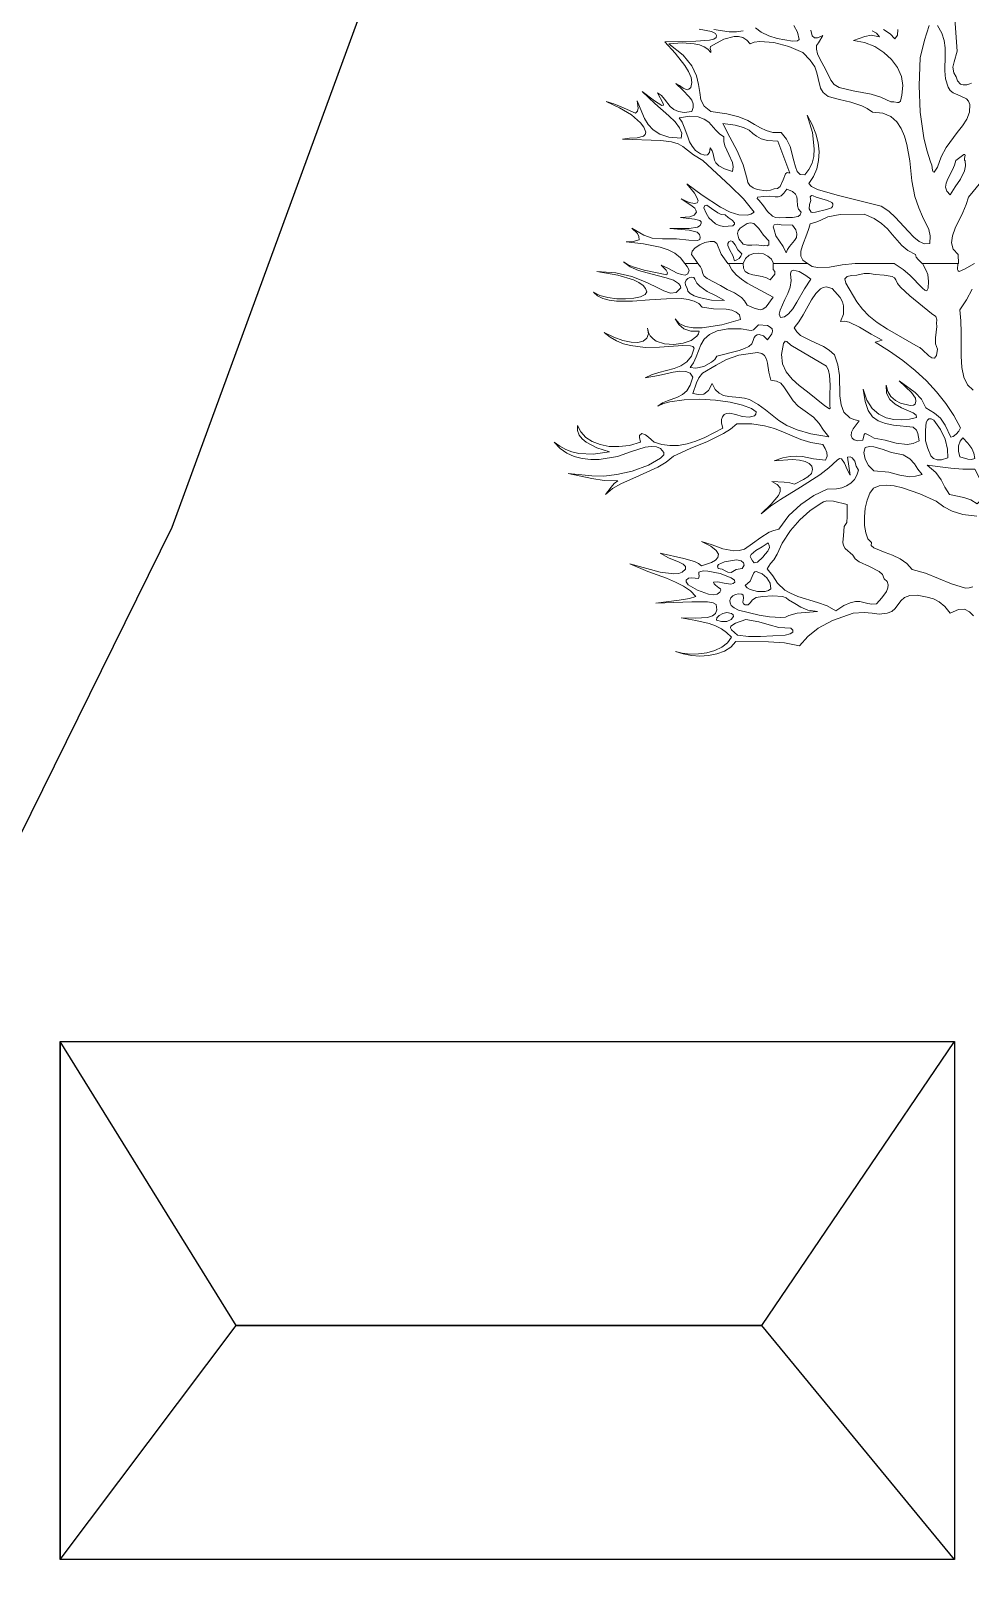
# Model space of a CAD drawing. Header units: inches. Extents: x -885 to 26362, y -28010 to 990.
# Drawn here: x 4375.74 to 4378.071, y -2398.86 to -2395.013 of the extents above; entities that cross this region are included whole.
import ezdxf

# ---------------------------------------------------------------- set-up
doc = ezdxf.new("R2010")
doc.units = ezdxf.units.IN
doc.header["$MEASUREMENT"] = 0
doc.layers.add('Text', color=7, linetype='Continuous')
doc.layers.add('TREE', color=3, linetype='Continuous', lineweight=15)

# ---------------------------------------------------------------- blocks, each defined once
blk = doc.blocks.new('tree2')
at = {"layer": 'TREE'}
for points in [[(5206.9249, 5948.1596), (5206.924, 5948.1488), (5206.9191, 5948.1417), (5206.9098, 5948.1513), (5206.8969, 5948.1599)], [(5206.7245, 5948.1673), (5206.7315, 5948.1546), (5206.7346, 5948.1405), (5206.7312, 5948.138), (5206.7217, 5948.1374), (5206.6924, 5948.1423), (5206.6761, 5948.1476), (5206.6616, 5948.1546), (5206.6505, 5948.1633)], [(5206.6265, 5948.1574), (5206.6139, 5948.1552), (5206.5997, 5948.1556), (5206.5699, 5948.1596)], [(5206.5418, 5948.1605), (5206.5653, 5948.1559), (5206.5736, 5948.1519), (5206.5751, 5948.1485), (5206.5745, 5948.1442), (5206.5702, 5948.1414), (5206.5619, 5948.1395), (5206.5357, 5948.1377), (5206.4756, 5948.1358), (5206.4953, 5948.114), (5206.5144, 5948.0906), (5206.5215, 5948.0789), (5206.5265, 5948.0675), (5206.528, 5948.0576), (5206.5255, 5948.0481), (5206.5218, 5948.0447), (5206.5184, 5948.0438), (5206.5111, 5948.0466), (5206.504, 5948.0521), (5206.4966, 5948.0561), (5206.5101, 5948.0432), (5206.5228, 5948.0302), (5206.5274, 5948.0235), (5206.5301, 5948.0164), (5206.5305, 5948.0093), (5206.528, 5948.0016), (5206.5129, 5948.0001), (5206.5018, 5948.0016), (5206.4929, 5948.0059), (5206.4861, 5948.0118), (5206.475, 5948.0256), (5206.4692, 5948.0324), (5206.4618, 5948.0376), (5206.4726, 5948.0176), (5206.4729, 5948.0139), (5206.4698, 5948.0136), (5206.4556, 5948.0225), (5206.4322, 5948.0407), (5206.4562, 5948.0173), (5206.4836, 5947.9933), (5206.4953, 5947.9819), (5206.504, 5947.9705), (5206.5083, 5947.96), (5206.5071, 5947.9505), (5206.4836, 5947.9526), (5206.4661, 5947.9582), (5206.4532, 5947.9665), (5206.4436, 5947.977), (5206.4368, 5947.9887), (5206.4316, 5948.0004), (5206.4221, 5948.0222), (5206.4242, 5948.0084), (5206.423, 5948.0025), (5206.419, 5947.9985), (5206.3913, 5948.0108), (5206.3774, 5948.0167), (5206.3626, 5948.0213), (5206.3882, 5948.0087), (5206.4113, 5947.9954), (5206.4291, 5947.98), (5206.4353, 5947.9714), (5206.4393, 5947.9619), (5206.4378, 5947.9573), (5206.4344, 5947.9542), (5206.4224, 5947.9514), (5206.4076, 5947.9502), (5206.3943, 5947.9483), (5206.4682, 5947.9459), (5206.4883, 5947.9434), (5206.5012, 5947.9394), (5206.5101, 5947.9345), (5206.5191, 5947.9274), (5206.5308, 5947.9185), (5206.5489, 5947.9074), (5206.6019, 5947.8581), (5206.6271, 5947.8335), (5206.6475, 5947.8079), (5206.6413, 5947.8042), (5206.6342, 5947.8024), (5206.6185, 5947.803), (5206.6013, 5947.8082), (5206.5831, 5947.8175), (5206.5474, 5947.8409), (5206.5181, 5947.8624), (5206.5329, 5947.8442), (5206.5375, 5947.8362), (5206.5397, 5947.8298), (5206.5381, 5947.8258), (5206.5326, 5947.8245), (5206.5225, 5947.8267), (5206.5071, 5947.8335), (5206.5255, 5947.8215), (5206.5335, 5947.8153), (5206.5357, 5947.8119), (5206.5366, 5947.8079), (5206.532, 5947.8021), (5206.524, 5947.799), (5206.5058, 5947.7977), (5206.5326, 5947.7941), (5206.5434, 5947.7916), (5206.5459, 5947.7894), (5206.5459, 5947.7864), (5206.5437, 5947.782), (5206.5388, 5947.779), (5206.5228, 5947.7765), (5206.4855, 5947.7762), (5206.5225, 5947.7734), (5206.5378, 5947.7691), (5206.5425, 5947.7651), (5206.5437, 5947.7596), (5206.5428, 5947.7553), (5206.5385, 5947.7531), (5206.5218, 5947.7537), (5206.4981, 5947.7565), (5206.4713, 5947.7568), (5206.4513, 5947.7577), (5206.4353, 5947.7633), (5206.4119, 5947.7768), (5206.4227, 5947.7667), (5206.4258, 5947.7608), (5206.4261, 5947.7543), (5206.4144, 5947.7516), (5206.4014, 5947.7509), (5206.4344, 5947.7466), (5206.467, 5947.7405), (5206.4818, 5947.7355), (5206.495, 5947.7291), (5206.5061, 5947.7202), (5206.5144, 5947.7088), (5206.5391, 5947.7088), (5206.5357, 5947.7149), (5206.5311, 5947.7211), (5206.5268, 5947.7266), (5206.5283, 5947.7328), (5206.5341, 5947.7392), (5206.5428, 5947.7448), (5206.5529, 5947.7494), (5206.5628, 5947.7516), (5206.5708, 5947.7512), (5206.576, 5947.7472), (5206.5843, 5947.7269), (5206.597, 5947.7088), (5206.6265, 5947.7088), (5206.6308, 5947.7183), (5206.6379, 5947.7248), (5206.6469, 5947.7282), (5206.6564, 5947.7291), (5206.6656, 5947.7275), (5206.6743, 5947.7232), (5206.681, 5947.7171), (5206.6853, 5947.7088), (5206.7503, 5947.7088), (5206.7417, 5947.7152), (5206.738, 5947.7232), (5206.738, 5947.7328), (5206.7408, 5947.7436), (5206.7494, 5947.7654), (5206.7534, 5947.7762), (5206.7556, 5947.7857), (5206.7666, 5947.7885), (5206.775, 5947.7916), (5206.7897, 5947.7987), (5206.8138, 5947.8036), (5206.8599, 5947.8042), (5206.8787, 5947.7959), (5206.8932, 5947.7861), (5206.9046, 5947.7756), (5206.9141, 5947.7645), (5206.9326, 5947.7436), (5206.944, 5947.7343), (5206.9588, 5947.7263), (5206.96, 5947.7214), (5206.9637, 5947.7168), (5206.9717, 5947.7091), (5207.0413, 5947.7091), (5207.041, 5947.7263), (5207.0315, 5947.7368), (5207.0281, 5947.7491), (5207.0299, 5947.7626), (5207.0352, 5947.7771), (5207.0496, 5947.8073), (5207.0564, 5947.8224), (5207.0607, 5947.8366), (5207.0847, 5947.8655)], [(5207.0327, 5948.0761), (5207.0308, 5948.0875), (5207.033, 5948.0977), (5207.0392, 5948.118), (5207.0324, 5948.2076)], [(5207.0666, 5948.0567), (5207.0635, 5948.0549), (5207.0573, 5948.0533), (5207.0502, 5948.053), (5207.0453, 5948.0546), (5207.0398, 5948.0607), (5207.0367, 5948.0687), (5207.0327, 5948.0761)], [(5206.9326, 5948.0336), (5206.9295, 5948.0216), (5206.9268, 5948.0195), (5206.9237, 5948.0192), (5206.9169, 5948.0207), (5206.9108, 5948.0204), (5206.8917, 5948.0296), (5206.8729, 5948.0355), (5206.8387, 5948.0419), (5206.8116, 5948.0481), (5206.8021, 5948.0536), (5206.7953, 5948.0623), (5206.786, 5948.082), (5206.7746, 5948.1032), (5206.77, 5948.1131), (5206.7676, 5948.1217), (5206.7679, 5948.1291), (5206.7719, 5948.134), (5206.7799, 5948.1485), (5206.7746, 5948.1457), (5206.7697, 5948.1436), (5206.7642, 5948.1436), (5206.7596, 5948.1479), (5206.7568, 5948.1589)], [(5206.8753, 5948.1571), (5206.8837, 5948.1525), (5206.8892, 5948.1457), (5206.8735, 5948.1488), (5206.8612, 5948.1466), (5206.8504, 5948.1423), (5206.839, 5948.1389), (5206.8606, 5948.1346), (5206.8803, 5948.1269), (5206.8978, 5948.1158), (5206.9126, 5948.1023), (5206.924, 5948.0869), (5206.9314, 5948.0696), (5206.9345, 5948.0521), (5206.9326, 5948.0336)], [(5207.0632, 5948.0155), (5207.0626, 5948.0007), (5207.0573, 5947.9871), (5207.0493, 5947.9742), (5207.0392, 5947.9613), (5207.0176, 5947.9323), (5207.0081, 5947.9148), (5207.0013, 5947.8947), (5206.9945, 5947.8849), (5206.9927, 5947.8858), (5206.9914, 5947.8889), (5206.9899, 5947.8984), (5206.9877, 5947.9049), (5206.9803, 5947.9274), (5206.9745, 5947.9511), (5206.9677, 5948.0004), (5206.9659, 5948.0521), (5206.9677, 5948.1054), (5206.9757, 5948.1395), (5206.9847, 5948.1676)], [(5207.0013, 5948.1673), (5207.0096, 5948.1531), (5207.0139, 5948.1389), (5207.0155, 5948.1248), (5207.0155, 5948.1103), (5207.0152, 5948.0801), (5207.0167, 5948.0647), (5207.0213, 5948.0487), (5207.0256, 5948.0423), (5207.0315, 5948.0376), (5207.0447, 5948.0321), (5207.057, 5948.0262), (5207.061, 5948.0219), (5207.0632, 5948.0155)], [(5206.7451, 5947.8797), (5206.7365, 5947.8806), (5206.7309, 5947.8861), (5206.7272, 5947.8954), (5206.7245, 5947.9071), (5206.7171, 5947.9345), (5206.7103, 5947.9486), (5206.6998, 5947.9613), (5206.6835, 5947.9616), (5206.6706, 5947.965), (5206.6598, 5947.9702), (5206.6487, 5947.977), (5206.6355, 5947.9844), (5206.6182, 5947.9914), (5206.5951, 5947.9976), (5206.5643, 5948.0019), (5206.5517, 5948.0124), (5206.5452, 5948.0244), (5206.5428, 5948.0382), (5206.5406, 5948.0539), (5206.5366, 5948.0709), (5206.5277, 5948.09), (5206.5107, 5948.1103), (5206.4833, 5948.1322), (5206.5089, 5948.134), (5206.5323, 5948.1325), (5206.5425, 5948.1303), (5206.5514, 5948.1266), (5206.5588, 5948.1217), (5206.5643, 5948.1155), (5206.564, 5948.1195), (5206.5631, 5948.1232), (5206.5637, 5948.1272), (5206.5693, 5948.1306), (5206.5893, 5948.1414), (5206.609, 5948.1466), (5206.6179, 5948.1466), (5206.6262, 5948.1442), (5206.6336, 5948.1395), (5206.6398, 5948.1322), (5206.6481, 5948.1355), (5206.6589, 5948.1368), (5206.6857, 5948.1346), (5206.7149, 5948.1272), (5206.7417, 5948.1155), (5206.7559, 5948.1011), (5206.7645, 5948.0881), (5206.7688, 5948.0761), (5206.7709, 5948.0653), (5206.7753, 5948.0466), (5206.7805, 5948.0382), (5206.7904, 5948.0305), (5206.8119, 5948.0247), (5206.8338, 5948.0201), (5206.855, 5948.013), (5206.8655, 5948.0078), (5206.8757, 5948.0004), (5206.8954, 5947.9985), (5206.9108, 5947.9921), (5206.9225, 5947.9819), (5206.9311, 5947.969), (5206.9375, 5947.9542), (5206.9419, 5947.9382), (5206.9477, 5947.9065), (5206.9514, 5947.868), (5206.9576, 5947.8384), (5206.965, 5947.8162), (5206.9723, 5947.7993), (5206.9844, 5947.7743), (5206.9871, 5947.762), (5206.9862, 5947.7476), (5206.976, 5947.7466), (5206.9659, 5947.7512), (5206.9554, 5947.7599), (5206.9443, 5947.7713), (5206.9203, 5947.7974), (5206.9071, 5947.8098), (5206.8926, 5947.8196), (5206.8079, 5947.8406), (5206.77, 5947.8516), (5206.7583, 5947.8575), (5206.7534, 5947.8633), (5206.7623, 5947.8769), (5206.7685, 5947.8917), (5206.7719, 5947.9074), (5206.7728, 5947.924), (5206.7709, 5947.9412), (5206.7663, 5947.9588), (5206.7596, 5947.977), (5206.75, 5947.9951), (5206.7599, 5947.9616), (5206.7636, 5947.9299), (5206.7626, 5947.9154), (5206.7593, 5947.9021), (5206.7534, 5947.8901), (5206.7451, 5947.8797)], [(5206.6062, 5947.8864), (5206.5905, 5947.8917), (5206.58, 5947.8969), (5206.5742, 5947.9028), (5206.5711, 5947.9083), (5206.5686, 5947.9203), (5206.5668, 5947.9259), (5206.5628, 5947.9317), (5206.5616, 5947.9231), (5206.5582, 5947.9185), (5206.5526, 5947.9178), (5206.5443, 5947.92), (5206.5348, 5947.9268), (5206.5283, 5947.9348), (5206.5234, 5947.9434), (5206.5197, 5947.953), (5206.5132, 5947.972), (5206.5089, 5947.9813), (5206.5031, 5947.9896), (5206.524, 5947.9927), (5206.5397, 5947.9914), (5206.5517, 5947.9874), (5206.5603, 5947.9813), (5206.5739, 5947.9662), (5206.581, 5947.9591), (5206.5896, 5947.9533), (5206.5893, 5947.944), (5206.5914, 5947.9354), (5206.5991, 5947.9191), (5206.6062, 5947.9034), (5206.6074, 5947.8951), (5206.6062, 5947.8864)], [(5206.5877, 5947.9785), (5206.6114, 5947.9757), (5206.6271, 5947.9711), (5206.6379, 5947.9656), (5206.6453, 5947.9597), (5206.6521, 5947.9542), (5206.661, 5947.9493), (5206.6736, 5947.9462), (5206.6934, 5947.9449), (5206.7168, 5947.8831), (5206.7115, 5947.8843), (5206.7081, 5947.8818), (5206.7035, 5947.8704), (5206.6977, 5947.8575), (5206.693, 5947.8535), (5206.6866, 5947.8529), (5206.6792, 5947.8501), (5206.6709, 5947.8492), (5206.6533, 5947.8516), (5206.6456, 5947.855), (5206.6395, 5947.8593), (5206.6355, 5947.8649), (5206.6345, 5947.8713), (5206.6268, 5947.8994), (5206.6148, 5947.9262), (5206.6007, 5947.9523), (5206.5877, 5947.9785)], [(5207.0256, 5947.8412), (5207.0192, 5947.8482), (5207.0167, 5947.856), (5207.0176, 5947.864), (5207.0207, 5947.872), (5207.0299, 5947.8895), (5207.0336, 5947.8984), (5207.0361, 5947.9074), (5207.0515, 5947.9188), (5207.0539, 5947.9191), (5207.0546, 5947.9175), (5207.053, 5947.9114), (5207.053, 5947.9083), (5207.0546, 5947.9068), (5207.0549, 5947.8969), (5207.0533, 5947.8877), (5207.0453, 5947.8717), (5207.0349, 5947.8569), (5207.0256, 5947.8412)], [(5206.6666, 5947.8381), (5206.6776, 5947.8387), (5206.6884, 5947.8372), (5206.694, 5947.8375), (5206.6995, 5947.8396), (5206.7051, 5947.8442), (5206.7109, 5947.8519), (5206.7214, 5947.8476), (5206.7272, 5947.8427), (5206.73, 5947.8375), (5206.7309, 5947.8316), (5206.7315, 5947.8199), (5206.7334, 5947.8138), (5206.7383, 5947.8076), (5206.7362, 5947.8027), (5206.7325, 5947.7996), (5206.7214, 5947.7974), (5206.7088, 5947.7977), (5206.697, 5947.7968), (5206.689, 5947.7977), (5206.6829, 5947.8002), (5206.6733, 5947.8091), (5206.6656, 5947.8202), (5206.6573, 5947.8304), (5206.6533, 5947.8341), (5206.6539, 5947.8369), (5206.6666, 5947.8381)], [(5206.7673, 5947.8366), (5206.7888, 5947.8301), (5206.7977, 5947.8264), (5206.7996, 5947.8242), (5206.7996, 5947.8211), (5206.799, 5947.8187), (5206.7965, 5947.8165), (5206.7873, 5947.8132), (5206.7657, 5947.8076), (5206.7608, 5947.807), (5206.7574, 5947.8082), (5206.754, 5947.8141), (5206.7543, 5947.8224), (5206.7568, 5947.8304), (5206.7559, 5947.8375), (5206.758, 5947.8402), (5206.7617, 5947.8396), (5206.7673, 5947.8366)], [(5206.6068, 5947.7814), (5206.5887, 5947.7805), (5206.5806, 5947.782), (5206.5733, 5947.7854), (5206.5603, 5947.7971), (5206.5551, 5947.8058), (5206.5505, 5947.8165), (5206.5529, 5947.8205), (5206.5563, 5947.8211), (5206.5656, 5947.815), (5206.5776, 5947.8064), (5206.5843, 5947.8036), (5206.5917, 5947.803), (5206.5976, 5947.7977), (5206.6053, 5947.7925), (5206.6099, 5947.7873), (5206.6096, 5947.7845), (5206.6068, 5947.7814)], [(5206.665, 5947.7433), (5206.653, 5947.7448), (5206.6432, 5947.7442), (5206.6348, 5947.7442), (5206.6268, 5947.7463), (5206.6182, 5947.7568), (5206.6154, 5947.767), (5206.617, 5947.7719), (5206.6207, 5947.7768), (5206.6345, 5947.7861), (5206.641, 5947.7876), (5206.6469, 5947.7861), (5206.657, 5947.7765), (5206.666, 5947.7636), (5206.6758, 5947.7525), (5206.6758, 5947.7448), (5206.6727, 5947.7429), (5206.6684, 5947.7439), (5206.665, 5947.7433)], [(5206.6863, 5947.7737), (5206.6841, 5947.7799), (5206.6866, 5947.7836), (5206.6921, 5947.7848), (5206.6998, 5947.7836), (5206.7214, 5947.783), (5206.7278, 5947.774), (5206.73, 5947.766), (5206.7291, 5947.7593), (5206.7257, 5947.7531), (5206.7161, 5947.7417), (5206.7118, 5947.7359), (5206.7094, 5947.7294), (5206.7035, 5947.742), (5206.6964, 5947.7522), (5206.6897, 5947.762), (5206.6863, 5947.7737)], [(5206.5991, 5947.7509), (5206.6031, 5947.7525), (5206.6062, 5947.7516), (5206.6114, 5947.7451), (5206.6164, 5947.7355), (5206.6238, 5947.7278), (5206.6219, 5947.7232), (5206.6188, 5947.7189), (5206.6145, 5947.7158), (5206.6099, 5947.7143), (5206.6065, 5947.7245), (5206.601, 5947.7346), (5206.597, 5947.7436), (5206.597, 5947.7476), (5206.5991, 5947.7509)], [(5207.0706, 5947.0298), (5207.0629, 5947.0378), (5207.0533, 5947.0427), (5207.0413, 5947.0424), (5207.0253, 5947.035), (5207.0152, 5947.0479), (5207.0044, 5947.0572), (5206.993, 5947.0627), (5206.9813, 5947.0661), (5206.9616, 5947.0701), (5206.9474, 5947.0692), (5206.9372, 5947.0652), (5206.9305, 5947.059), (5206.9197, 5947.0442), (5206.9132, 5947.0384), (5206.9043, 5947.035), (5206.8889, 5947.0331), (5206.8753, 5947.035), (5206.8599, 5947.0368), (5206.8384, 5947.035), (5206.7987, 5947.0208), (5206.7713, 5947.0064), (5206.7512, 5946.9903), (5206.7349, 5946.9722), (5206.706, 5946.9783), (5206.6752, 5946.9799), (5206.6127, 5946.9805), (5206.6028, 5946.97), (5206.5905, 5946.9623), (5206.576, 5946.9568), (5206.56, 5946.9534), (5206.5434, 5946.9525), (5206.5268, 5946.9537), (5206.5107, 5946.9568), (5206.4963, 5946.9614), (5206.5092, 5946.958), (5206.5243, 5946.9565), (5206.5403, 5946.9568), (5206.5563, 5946.9589), (5206.5717, 5946.9632), (5206.5856, 5946.9697), (5206.5967, 5946.978), (5206.6044, 5946.9888), (5206.5948, 5946.998), (5206.5846, 5947.0051), (5206.5733, 5947.0107), (5206.5612, 5947.015), (5206.5354, 5947.0211), (5206.5074, 5947.0264), (5206.5345, 5947.0254), (5206.5582, 5947.027), (5206.5674, 5947.0298), (5206.5736, 5947.0347), (5206.576, 5947.0418), (5206.5748, 5947.0519), (5206.5686, 5947.055), (5206.5579, 5947.0569), (5206.5274, 5947.0572), (5206.4584, 5947.0547), (5206.5034, 5947.0602), (5206.5234, 5947.0633), (5206.5357, 5947.0676), (5206.5252, 5947.0781), (5206.5117, 5947.0873), (5206.4963, 5947.095), (5206.479, 5947.1024), (5206.4427, 5947.1157), (5206.4082, 5947.1301), (5206.467, 5947.1141), (5206.4929, 5947.1108), (5206.5027, 5947.1114), (5206.5092, 5947.1144), (5206.5154, 5947.12), (5206.5154, 5947.1249), (5206.5107, 5947.1295), (5206.5031, 5947.1338), (5206.483, 5947.1421), (5206.467, 5947.1508), (5206.5123, 5947.1403), (5206.5326, 5947.1345), (5206.5406, 5947.1308), (5206.5465, 5947.1264), (5206.5656, 5947.1326), (5206.5733, 5947.1372), (5206.5779, 5947.1425), (5206.5791, 5947.1489), (5206.5748, 5947.156), (5206.5643, 5947.1643), (5206.5465, 5947.1733), (5206.5671, 5947.1671), (5206.5877, 5947.1594), (5206.6084, 5947.1551), (5206.6188, 5947.1557), (5206.629, 5947.1588), (5206.6447, 5947.1696), (5206.6604, 5947.1813), (5206.6767, 5947.1911), (5206.6857, 5947.1948), (5206.6955, 5947.1973), (5206.7143, 5947.2231), (5206.7374, 5947.2447), (5206.7626, 5947.2619), (5206.7882, 5947.2743), (5206.8067, 5947.2749), (5206.8165, 5947.277), (5206.8258, 5947.2807), (5206.8341, 5947.286), (5206.8408, 5947.2927), (5206.8458, 5947.3011), (5206.8486, 5947.3106), (5206.8445, 5947.3186), (5206.8418, 5947.3278), (5206.8368, 5947.3346), (5206.8329, 5947.3362), (5206.8276, 5947.3355), (5206.8329, 5947.3014), (5206.827, 5947.3118), (5206.8218, 5947.3245), (5206.8159, 5947.3328), (5206.8122, 5947.3334), (5206.8079, 5947.3303), (5206.7919, 5947.3155), (5206.7743, 5947.302), (5206.7371, 5947.278), (5206.6986, 5947.2542), (5206.6795, 5947.2413), (5206.6613, 5947.2265), (5206.6804, 5947.2453), (5206.6949, 5947.2619), (5206.698, 5947.2696), (5206.6977, 5947.2767), (5206.6924, 5947.2829), (5206.682, 5947.2887), (5206.7054, 5947.2875), (5206.7165, 5947.2863), (5206.7257, 5947.2835), (5206.7429, 5947.2927), (5206.7512, 5947.2977), (5206.758, 5947.3044), (5206.7602, 5947.3118), (5206.7586, 5947.3183), (5206.754, 5947.3235), (5206.7463, 5947.3275), (5206.7352, 5947.3303), (5206.7217, 5947.3315), (5206.6863, 5947.3285), (5206.7029, 5947.3346), (5206.7171, 5947.3374), (5206.7297, 5947.338), (5206.7411, 5947.3368), (5206.7623, 5947.3328), (5206.7851, 5947.3303), (5206.7882, 5947.3377), (5206.7876, 5947.3451), (5206.7845, 5947.3528), (5206.7799, 5947.3605), (5206.7568, 5947.3642), (5206.7377, 5947.37), (5206.7044, 5947.3842), (5206.6872, 5947.3913), (5206.6675, 5947.3965), (5206.6435, 5947.3999), (5206.6142, 5947.4002), (5206.6025, 5947.39), (5206.589, 5947.3811), (5206.5582, 5947.3657), (5206.5246, 5947.3522), (5206.4926, 5947.3377), (5206.4784, 5947.3263), (5206.4621, 5947.3168), (5206.4267, 5947.3007), (5206.391, 5947.2847), (5206.3749, 5947.2752), (5206.3614, 5947.2638), (5206.3722, 5947.2783), (5206.378, 5947.285), (5206.3854, 5947.29), (5206.3586, 5947.2906), (5206.3349, 5947.2946), (5206.2897, 5947.3044), (5206.3349, 5947.2998), (5206.358, 5947.2989), (5206.3833, 5947.3023), (5206.4125, 5947.3087), (5206.4439, 5947.3205), (5206.4676, 5947.334), (5206.4735, 5947.3402), (5206.4738, 5947.3451), (5206.4676, 5947.3522), (5206.4596, 5947.3555), (5206.4492, 5947.3565), (5206.4375, 5947.3549), (5206.4113, 5947.3469), (5206.3845, 5947.3368), (5206.3494, 5947.3315), (5206.3328, 5947.3315), (5206.3164, 5947.3334), (5206.301, 5947.3374), (5206.2869, 5947.3435), (5206.2739, 5947.3528), (5206.2626, 5947.3648), (5206.2733, 5947.3571), (5206.2847, 5947.3506), (5206.2967, 5947.346), (5206.3097, 5947.3429), (5206.3377, 5947.3414), (5206.3688, 5947.346), (5206.3448, 5947.354), (5206.3244, 5947.3645), (5206.3164, 5947.371), (5206.3106, 5947.3783), (5206.3075, 5947.387), (5206.3075, 5947.3968), (5206.3137, 5947.3845), (5206.3235, 5947.374), (5206.3358, 5947.3657), (5206.3509, 5947.3599), (5206.3682, 5947.3565), (5206.3873, 5947.3562), (5206.4076, 5947.3586), (5206.4291, 5947.3648), (5206.427, 5947.3737), (5206.427, 5947.3777), (5206.4313, 5947.3814), (5206.4387, 5947.3786), (5206.4445, 5947.3743), (5206.455, 5947.3648), (5206.4698, 5947.3602), (5206.4855, 5947.358), (5206.5018, 5947.3586), (5206.5188, 5947.3614), (5206.5357, 5947.3666), (5206.5529, 5947.3734), (5206.5874, 5947.3919), (5206.585, 5947.4011), (5206.585, 5947.4082), (5206.5865, 5947.4138), (5206.5899, 5947.4178), (5206.5945, 5947.4199), (5206.6, 5947.4205), (5206.6124, 5947.4178), (5206.6244, 5947.4141), (5206.6379, 5947.4131), (5206.6484, 5947.4156), (5206.6512, 5947.4187), (5206.6518, 5947.423), (5206.6429, 5947.4298), (5206.6253, 5947.4359), (5206.6016, 5947.4415), (5206.5733, 5947.4455), (5206.5434, 5947.4473), (5206.5132, 5947.4464), (5206.4855, 5947.4424), (5206.4732, 5947.439), (5206.4624, 5947.4344), (5206.4713, 5947.4402), (5206.4809, 5947.4442), (5206.5003, 5947.4513), (5206.5095, 5947.4563), (5206.5178, 5947.4636), (5206.5246, 5947.4747), (5206.5295, 5947.4898), (5206.5243, 5947.4975), (5206.516, 5947.5009), (5206.5049, 5947.5015), (5206.492, 5947.4997), (5206.4636, 5947.4929), (5206.4375, 5947.4889), (5206.4501, 5947.4947), (5206.4642, 5947.4991), (5206.4935, 5947.5064), (5206.5067, 5947.5117), (5206.5181, 5947.5194), (5206.5268, 5947.5305), (5206.532, 5947.5459), (5206.5295, 5947.5489), (5206.5249, 5947.5505), (5206.5104, 5947.5511), (5206.4652, 5947.5477), (5206.4378, 5947.5474), (5206.4097, 5947.5508), (5206.3962, 5947.5545), (5206.3826, 5947.5597), (5206.3703, 5947.5668), (5206.3586, 5947.576), (5206.3774, 5947.5668), (5206.395, 5947.5606), (5206.4107, 5947.5573), (5206.4239, 5947.5569), (5206.4341, 5947.5594), (5206.4408, 5947.5649), (5206.4439, 5947.5733), (5206.4424, 5947.5843), (5206.4439, 5947.576), (5206.4476, 5947.5693), (5206.4529, 5947.5637), (5206.4593, 5947.5594), (5206.475, 5947.5542), (5206.4929, 5947.5529), (5206.5107, 5947.5554), (5206.5261, 5947.5609), (5206.5372, 5947.569), (5206.5403, 5947.5736), (5206.5418, 5947.5785), (5206.5255, 5947.5788), (5206.5123, 5947.5834), (5206.5024, 5947.5917), (5206.4953, 5947.6022), (5206.5034, 5947.5933), (5206.5154, 5947.5877), (5206.5305, 5947.585), (5206.5477, 5947.585), (5206.5853, 5947.5905), (5206.6216, 5947.6013), (5206.6195, 5947.6099), (5206.6133, 5947.6154), (5206.6047, 5947.6188), (5206.5939, 5947.6207), (5206.5696, 5947.6219), (5206.5474, 5947.625), (5206.5409, 5947.6318), (5206.532, 5947.6367), (5206.5209, 5947.6398), (5206.5083, 5947.6413), (5206.4787, 5947.641), (5206.4461, 5947.6389), (5206.4131, 5947.6364), (5206.3823, 5947.6367), (5206.3685, 5947.6382), (5206.3562, 5947.6416), (5206.346, 5947.6466), (5206.338, 5947.6536), (5206.3506, 5947.6472), (5206.366, 5947.6432), (5206.383, 5947.641), (5206.4002, 5947.6407), (5206.4159, 5947.6422), (5206.4288, 5947.645), (5206.4375, 5947.6493), (5206.4408, 5947.6546), (5206.4387, 5947.6607), (5206.4338, 5947.6666), (5206.4258, 5947.6721), (5206.415, 5947.6773), (5206.3851, 5947.6866), (5206.3445, 5947.6934), (5206.3814, 5947.6909), (5206.4119, 5947.6838), (5206.4368, 5947.6743), (5206.4572, 5947.6644), (5206.4735, 5947.6564), (5206.4864, 5947.6518), (5206.4972, 5947.6533), (5206.5064, 5947.6623), (5206.5052, 5947.6669), (5206.5021, 5947.6706), (5206.4923, 5947.6767), (5206.4781, 5947.6813), (5206.4612, 5947.6857), (5206.4251, 5947.6952), (5206.4088, 5947.7026), (5206.3959, 5947.7125), (5206.4048, 5947.7066), (5206.4147, 5947.7023), (5206.4359, 5947.6961), (5206.4797, 5947.6869), (5206.4806, 5947.6912), (5206.4784, 5947.6964), (5206.4689, 5947.706), (5206.4815, 5947.7001), (5206.4994, 5947.6906), (5206.5077, 5947.6875), (5206.5151, 5947.6866), (5206.5203, 5947.689), (5206.5225, 5947.6964), (5206.5188, 5947.7029), (5206.5144, 5947.7088), (5206.5391, 5947.7088), (5206.5443, 5947.7026), (5206.5468, 5947.6977), (5206.5492, 5947.689), (5206.5517, 5947.6847), (5206.5572, 5947.6798), (5206.5828, 5947.6663), (5206.5957, 5947.6586), (5206.6099, 5947.6524), (5206.6235, 5947.6435), (5206.6293, 5947.637), (5206.6342, 5947.6284), (5206.6481, 5947.6228), (5206.6592, 5947.6198), (5206.6647, 5947.621), (5206.6706, 5947.6253), (5206.6844, 5947.6444), (5206.6345, 5947.6712), (5206.6235, 5947.6786), (5206.6133, 5947.6872), (5206.6047, 5947.6971), (5206.5985, 5947.7088), (5206.6268, 5947.7088), (5206.6271, 5947.6998), (5206.6305, 5947.6937), (5206.637, 5947.6897), (5206.645, 5947.6872), (5206.6632, 5947.6838), (5206.6715, 5947.6813), (5206.6786, 5947.6773), (5206.6875, 5947.6887), (5206.6875, 5947.6934), (5206.6847, 5947.6977), (5206.6847, 5947.7088), (5206.7503, 5947.7088), (5206.7596, 5947.7035), (5206.77, 5947.7011), (5206.7931, 5947.702), (5206.8174, 5947.7063), (5206.8424, 5947.7091), (5206.9178, 5947.7088), (5206.9351, 5947.6977), (5206.9474, 5947.6866), (5206.972, 5947.6613), (5206.9767, 5947.6573), (5206.9803, 5947.6564), (5206.9828, 5947.6613), (5206.984, 5947.6746), (5206.9825, 5947.6878), (5206.9794, 5947.6958), (5206.9723, 5947.7091), (5207.0404, 5947.7091), (5207.0395, 5947.6974), (5207.0407, 5947.6946), (5207.0429, 5947.6937), (5207.053, 5947.698), (5207.0724, 5947.7091)], [(5207.0681, 5947.6595), (5207.0567, 5947.6389), (5207.0441, 5947.6195), (5207.0462, 5947.5988), (5207.0466, 5947.5763), (5207.0466, 5947.5302), (5207.0481, 5947.5089), (5207.0518, 5947.4901), (5207.0589, 5947.475), (5207.07, 5947.4649)], [(5206.5905, 5947.6376), (5206.5745, 5947.6469), (5206.5575, 5947.6552), (5206.5428, 5947.665), (5206.5372, 5947.6712), (5206.5338, 5947.6786), (5206.5314, 5947.6817), (5206.5277, 5947.6829), (5206.5237, 5947.6823), (5206.52, 5947.6804), (5206.5169, 5947.677), (5206.5151, 5947.6724), (5206.5154, 5947.6675), (5206.5184, 5947.6616), (5206.52, 5947.6558), (5206.5246, 5947.6509), (5206.5323, 5947.6466), (5206.5418, 5947.6432), (5206.5653, 5947.6385), (5206.5905, 5947.6376)], [(5206.6983, 5947.605), (5206.706, 5947.6059), (5206.714, 5947.6121), (5206.722, 5947.6219), (5206.7297, 5947.6342), (5206.7445, 5947.6601), (5206.7568, 5947.6786), (5206.7472, 5947.686), (5206.7343, 5947.6934), (5206.7229, 5947.6961), (5206.7192, 5947.694), (5206.7177, 5947.6887), (5206.7189, 5947.6761), (5206.7171, 5947.6635), (5206.7128, 5947.6512), (5206.7072, 5947.6395), (5206.6977, 5947.6191), (5206.6961, 5947.6111), (5206.6983, 5947.605)], [(5206.8455, 5947.6866), (5206.8353, 5947.686), (5206.8267, 5947.6841), (5206.8224, 5947.6795), (5206.8245, 5947.6712), (5206.8455, 5947.6352), (5206.8563, 5947.621), (5206.8689, 5947.6081), (5206.8846, 5947.5954), (5206.9049, 5947.5822), (5206.9637, 5947.5483), (5206.9671, 5947.5474), (5206.9723, 5947.5428), (5206.9844, 5947.5311), (5206.9902, 5947.5271), (5206.9951, 5947.5268), (5206.9988, 5947.5317), (5207.001, 5947.5437), (5206.9973, 5947.5545), (5206.9973, 5947.5656), (5206.9997, 5947.5874), (5206.9988, 5947.5939), (5206.9997, 5947.6007), (5206.9976, 5947.6068), (5206.9893, 5947.6127), (5206.9477, 5947.6469), (5206.9295, 5947.6632), (5206.9237, 5947.6706), (5206.9206, 5947.6773), (5206.9181, 5947.6813), (5206.9138, 5947.6838), (5206.8981, 5947.6866), (5206.8812, 5947.6875), (5206.8701, 5947.6894), (5206.8596, 5947.69), (5206.8455, 5947.6866)], [(5206.8569, 5947.3685), (5206.8599, 5947.3793), (5206.8618, 5947.3811), (5206.8639, 5947.3808), (5206.8701, 5947.3774), (5206.8793, 5947.3725), (5206.9003, 5947.3685), (5206.9212, 5947.3626), (5206.9428, 5947.3602), (5206.9542, 5947.3623), (5206.9659, 5947.367), (5206.9631, 5947.3811), (5206.9606, 5947.3879), (5206.9539, 5947.3937), (5206.9163, 5947.3977), (5206.9006, 5947.4008), (5206.887, 5947.4057), (5206.876, 5947.4138), (5206.8673, 5947.4258), (5206.8615, 5947.4433), (5206.8581, 5947.4667), (5206.8649, 5947.4455), (5206.875, 5947.4298), (5206.8877, 5947.4187), (5206.9021, 5947.4119), (5206.9172, 5947.4082), (5206.9326, 5947.4076), (5206.9471, 5947.4091), (5206.9603, 5947.4122), (5206.96, 5947.4168), (5206.9539, 5947.4211), (5206.9317, 5947.4307), (5206.9194, 5947.4378), (5206.9092, 5947.4467), (5206.9028, 5947.459), (5206.9021, 5947.4747), (5206.9052, 5947.4624), (5206.9114, 5947.4526), (5206.92, 5947.4452), (5206.9298, 5947.4399), (5206.9483, 5947.4356), (5206.9548, 5947.4362), (5206.9582, 5947.4381), (5206.9594, 5947.4436), (5206.9585, 5947.4492), (5206.9511, 5947.4606), (5206.9274, 5947.4827), (5206.9579, 5947.4606), (5206.9702, 5947.4473), (5206.9788, 5947.431), (5206.9951, 5947.4205), (5207.0065, 5947.411), (5207.0161, 5947.3974), (5207.0268, 5947.3743), (5207.0312, 5947.3759), (5207.037, 5947.3802), (5207.0422, 5947.386), (5207.0456, 5947.3922), (5207.0324, 5947.4162), (5207.017, 5947.4393), (5206.9994, 5947.4615), (5206.9797, 5947.4827), (5206.9579, 5947.5031), (5206.9342, 5947.5221), (5206.9083, 5947.5403), (5206.8809, 5947.5573), (5206.8941, 5947.5613), (5206.8729, 5947.5727), (5206.851, 5947.5862), (5206.8307, 5947.5961), (5206.8218, 5947.5979), (5206.8144, 5947.597), (5206.8199, 5947.6114), (5206.8202, 5947.6272), (5206.8178, 5947.6352), (5206.8134, 5947.6435), (5206.7984, 5947.661), (5206.7864, 5947.6638), (5206.7808, 5947.6626), (5206.7756, 5947.6601), (5206.7663, 5947.6512), (5206.758, 5947.6389), (5206.742, 5947.6099), (5206.7337, 5947.5964), (5206.7251, 5947.585), (5206.7297, 5947.577), (5206.7371, 5947.5705), (5206.7577, 5947.56), (5206.7811, 5947.5492), (5206.7925, 5947.5422), (5206.8024, 5947.5332), (5206.8091, 5947.5135), (5206.8119, 5947.4932), (5206.8131, 5947.4541), (5206.8153, 5947.4369), (5206.8208, 5947.4224), (5206.8319, 5947.4119), (5206.8399, 5947.4082), (5206.8501, 5947.4057), (5206.8387, 5947.3907), (5206.8356, 5947.3839), (5206.835, 5947.3774), (5206.8365, 5947.3725), (5206.8405, 5947.3691), (5206.8473, 5947.3676), (5206.8569, 5947.3685)], [(5206.5246, 5947.5083), (5206.5351, 5947.5071), (5206.5505, 5947.5108), (5206.5659, 5947.5188), (5206.5717, 5947.5243), (5206.576, 5947.5305), (5206.6191, 5947.5412), (5206.629, 5947.5449), (5206.6373, 5947.5492), (5206.6432, 5947.5545), (5206.6459, 5947.5609), (5206.6475, 5947.5662), (5206.6502, 5947.5696), (5206.6536, 5947.5717), (5206.6576, 5947.5723), (5206.666, 5947.5696), (5206.6736, 5947.5622), (5206.682, 5947.5733), (5206.6832, 5947.5785), (5206.6823, 5947.5828), (5206.6789, 5947.5865), (5206.6736, 5947.5893), (5206.6561, 5947.5911), (5206.6462, 5947.581), (5206.6422, 5947.5797), (5206.6373, 5947.5804), (5206.6228, 5947.5834), (5206.5973, 5947.5834), (5206.5766, 5947.5794), (5206.5619, 5947.5723), (5206.5517, 5947.5631), (5206.5449, 5947.5523), (5206.536, 5947.5289), (5206.5311, 5947.5178), (5206.5246, 5947.5083)], [(5206.7937, 5947.4356), (5206.7934, 5947.455), (5206.7944, 5947.4747), (5206.7931, 5947.4941), (5206.7907, 5947.5027), (5206.787, 5947.5111), (5206.7186, 5947.5517), (5206.7106, 5947.5588), (5206.7078, 5947.5591), (5206.7044, 5947.5548), (5206.7004, 5947.5335), (5206.7026, 5947.5157), (5206.7097, 5947.5003), (5206.7208, 5947.4864), (5206.7346, 5947.4738), (5206.7503, 5947.4615), (5206.7839, 5947.4347), (5206.7931, 5947.4288), (5206.7944, 5947.4304), (5206.7937, 5947.4356)], [(5206.7916, 5947.375), (5206.7817, 5947.3876), (5206.7728, 5947.4008), (5206.762, 5947.4131), (5206.7463, 5947.4242), (5206.7325, 5947.4341), (5206.7229, 5947.4442), (5206.71, 5947.4636), (5206.7047, 5947.4716), (5206.6989, 5947.4781), (5206.6909, 5947.4824), (5206.6798, 5947.484), (5206.6758, 5947.4997), (5206.6733, 5947.5172), (5206.6715, 5947.5249), (5206.6678, 5947.5314), (5206.6626, 5947.5357), (5206.6545, 5947.5372), (5206.6185, 5947.5323), (5206.5948, 5947.5243), (5206.5745, 5947.5129), (5206.5483, 5947.4975), (5206.5412, 5947.4889), (5206.5366, 5947.479), (5206.5295, 5947.4587), (5206.5403, 5947.4563), (5206.5505, 5947.4575), (5206.5597, 5947.4643), (5206.5668, 5947.4775), (5206.5726, 5947.4664), (5206.5803, 5947.459), (5206.589, 5947.4547), (5206.5988, 5947.4526), (5206.6191, 5947.4507), (5206.6293, 5947.4495), (5206.6389, 5947.4467), (5206.6558, 5947.4372), (5206.6696, 5947.4273), (5206.6955, 5947.4067), (5206.7109, 5947.3971), (5206.7309, 5947.3885), (5206.7571, 5947.3808), (5206.7916, 5947.375)], [(5207.021, 5947.3346), (5207.0201, 5947.3515), (5207.0158, 5947.3703), (5207.0071, 5947.3894), (5206.9942, 5947.407), (5206.9887, 5947.4098), (5206.9844, 5947.4094), (5206.9816, 5947.407), (5206.9794, 5947.4024), (5206.9779, 5947.3876), (5206.9776, 5947.3673), (5206.9822, 5947.3528), (5206.9884, 5947.3386), (5206.9933, 5947.3334), (5207.0001, 5947.3306), (5207.009, 5947.3306), (5207.021, 5947.3346)], [(5206.8781, 5947.3097), (5206.9074, 5947.3066), (5206.9286, 5947.3011), (5206.9477, 5947.298), (5206.9585, 5947.2989), (5206.9714, 5947.3026), (5206.9634, 5947.3127), (5206.9566, 5947.3229), (5206.948, 5947.3325), (5206.9348, 5947.3405), (5206.9123, 5947.3445), (5206.8944, 5947.3512), (5206.8784, 5947.3559), (5206.8701, 5947.3562), (5206.8615, 5947.3543), (5206.859, 5947.3445), (5206.8615, 5947.3321), (5206.8683, 5947.3198), (5206.8781, 5947.3097)], [(5207.0499, 5947.3731), (5207.0444, 5947.3666), (5207.0416, 5947.3574), (5207.0413, 5947.3472), (5207.0438, 5947.3365), (5207.0592, 5947.3321), (5207.0666, 5947.3312), (5207.0727, 5947.3334), (5207.0712, 5947.3432), (5207.0669, 5947.3528), (5207.0595, 5947.3629), (5207.0499, 5947.3731)], [(5206.9813, 5947.3205), (5206.9979, 5947.3063), (5207.0081, 5947.2924), (5207.0152, 5947.2783), (5207.0241, 5947.2641), (5207.0515, 5947.2579), (5207.065, 5947.2536), (5207.0777, 5947.2462), (5207.0826, 5947.2512), (5207.086, 5947.2573), (5207.0881, 5947.2736), (5207.0835, 5947.2927), (5207.0727, 5947.3127), (5207.0496, 5947.3127), (5207.0268, 5947.3149), (5206.9813, 5947.3205)], [(5207.077, 5947.2222), (5207.0499, 5947.2256), (5207.0296, 5947.2315), (5207.0133, 5947.2401), (5206.9985, 5947.2512), (5206.9671, 5947.265), (5206.9338, 5947.2767), (5206.9175, 5947.2804), (5206.9024, 5947.282), (5206.8889, 5947.2804), (5206.8778, 5947.2758), (5206.8707, 5947.2663), (5206.8655, 5947.253), (5206.8618, 5947.2373), (5206.8603, 5947.2207), (5206.8606, 5947.2044), (5206.8627, 5947.1899), (5206.867, 5947.1785), (5206.8738, 5947.1717), (5206.8729, 5947.1659), (5206.8781, 5947.1609), (5206.9003, 5947.1523), (5206.9144, 5947.1471), (5206.9289, 5947.14), (5206.9419, 5947.1311), (5206.952, 5947.1194), (5206.9782, 5947.112), (5207.0028, 5947.1018), (5207.0278, 5947.0917), (5207.0549, 5947.0836), (5207.0623, 5947.084), (5207.069, 5947.0861)], [(5206.775, 5947.2456), (5206.7549, 5947.2321), (5206.7359, 5947.2148), (5206.718, 5947.1942), (5206.7017, 5947.1702), (5206.6924, 5947.1489), (5206.6857, 5947.1378), (5206.6795, 5947.1308), (5206.673, 5947.1209), (5206.6838, 5947.1074), (5206.6927, 5947.0932), (5206.7066, 5947.0796), (5206.7177, 5947.0735), (5206.7322, 5947.0673), (5206.77, 5947.0559), (5206.7885, 5947.0495), (5206.8051, 5947.0399), (5206.8205, 5947.0498), (5206.8329, 5947.0553), (5206.843, 5947.0578), (5206.8516, 5947.0575), (5206.8667, 5947.0541), (5206.8744, 5947.0528), (5206.8833, 5947.0535), (5206.8935, 5947.0646), (5206.9028, 5947.0772), (5206.9055, 5947.084), (5206.9061, 5947.0901), (5206.904, 5947.0963), (5206.8984, 5947.1015), (5206.8951, 5947.1095), (5206.8886, 5947.1157), (5206.8698, 5947.1252), (5206.8504, 5947.1342), (5206.8427, 5947.1397), (5206.8381, 5947.1468), (5206.8233, 5947.1597), (5206.8199, 5947.1656), (5206.8187, 5947.1717), (5206.8196, 5947.1847), (5206.8215, 5947.2019), (5206.8261, 5947.2102), (5206.827, 5947.2213), (5206.827, 5947.2444), (5206.8008, 5947.2512), (5206.7879, 5947.2518), (5206.7811, 5947.2496), (5206.775, 5947.2456)], [(5206.6422, 5947.1403), (5206.6447, 5947.136), (5206.6481, 5947.1323), (5206.6539, 5947.1335), (5206.6647, 5947.1431), (5206.6687, 5947.1492), (5206.6743, 5947.1548), (5206.6773, 5947.1616), (5206.6767, 5947.1656), (5206.6746, 5947.1705), (5206.6635, 5947.1631), (5206.6509, 5947.156), (5206.6419, 5947.1483), (5206.6404, 5947.1446), (5206.6422, 5947.1403)], [(5206.5785, 5947.1215), (5206.5862, 5947.12), (5206.5917, 5947.1169), (5206.5973, 5947.1144), (5206.6037, 5947.1138), (5206.6133, 5947.1194), (5206.6244, 5947.1215), (5206.6284, 5947.1277), (5206.6275, 5947.1323), (5206.6225, 5947.136), (5206.6136, 5947.1382), (5206.5905, 5947.1342), (5206.5794, 5947.1292), (5206.5773, 5947.1258), (5206.5785, 5947.1215)], [(5206.5696, 5947.095), (5206.5776, 5947.0953), (5206.5902, 5947.0929), (5206.6028, 5947.0913), (5206.6074, 5947.0923), (5206.6108, 5947.095), (5206.6096, 5947.099), (5206.6034, 5947.1034), (5206.5822, 5947.1114), (5206.5588, 5947.1163), (5206.5499, 5947.1169), (5206.5449, 5947.1157), (5206.5415, 5947.1141), (5206.5412, 5947.1108), (5206.5418, 5947.1067), (5206.5403, 5947.1021), (5206.5277, 5947.103), (5206.5215, 5947.1027), (5206.5166, 5947.099), (5206.5166, 5947.0953), (5206.5209, 5947.0901), (5206.5385, 5947.0793), (5206.5597, 5947.0716), (5206.5693, 5947.0704), (5206.5763, 5947.0716), (5206.5816, 5947.0759), (5206.5834, 5947.0793), (5206.5828, 5947.0821), (5206.58, 5947.0843), (5206.573, 5947.0889), (5206.5705, 5947.0917), (5206.5696, 5947.095)], [(5206.6302, 5947.0883), (5206.6342, 5947.0843), (5206.6398, 5947.0809), (5206.6545, 5947.0769), (5206.6693, 5947.0772), (5206.6755, 5947.079), (5206.6798, 5947.0821), (5206.6789, 5947.0932), (5206.6724, 5947.103), (5206.6629, 5947.1111), (5206.6518, 5947.1157), (5206.649, 5947.1151), (5206.6472, 5947.1132), (5206.6441, 5947.1058), (5206.6398, 5947.0969), (5206.6302, 5947.0883)], [(5206.6176, 5947.0726), (5206.6117, 5947.0713), (5206.6068, 5947.0686), (5206.6031, 5947.0646), (5206.601, 5947.0599), (5206.6013, 5947.055), (5206.6037, 5947.0501), (5206.609, 5947.0452), (5206.6176, 5947.0412), (5206.6573, 5947.0316), (5206.6773, 5947.0279), (5206.6989, 5947.0267), (5206.7081, 5947.0276), (5206.7146, 5947.0307), (5206.7309, 5947.035), (5206.7697, 5947.0384), (5206.7509, 5947.0408), (5206.7374, 5947.047), (5206.726, 5947.0541), (5206.7137, 5947.0609), (5206.7097, 5947.0649), (5206.7026, 5947.0673), (5206.6835, 5947.0689), (5206.6641, 5947.0676), (5206.6518, 5947.0652), (5206.6447, 5947.0606), (5206.6404, 5947.055), (5206.6361, 5947.0513), (5206.6302, 5947.051), (5206.6271, 5947.0535), (5206.6262, 5947.0565), (5206.6275, 5947.0639), (5206.6268, 5947.0701), (5206.6238, 5947.0719), (5206.6176, 5947.0726)], [(5206.5754, 5947.0218), (5206.585, 5947.019), (5206.5951, 5947.0193), (5206.6034, 5947.0227), (5206.6077, 5947.0285), (5206.6071, 5947.0319), (5206.6044, 5947.0344), (5206.5951, 5947.0362), (5206.5874, 5947.0347), (5206.5806, 5947.0307), (5206.576, 5947.0261), (5206.5754, 5947.0218)], [(5206.6158, 5946.9931), (5206.6367, 5946.9903), (5206.6598, 5946.99), (5206.7078, 5946.9931), (5206.7171, 5946.9956), (5206.7223, 5946.9987), (5206.7226, 5947.0023), (5206.7186, 5947.006), (5206.6952, 5947.0079), (5206.6764, 5947.0125), (5206.657, 5947.0184), (5206.6315, 5947.0227), (5206.6117, 5947.0159), (5206.6028, 5947.01), (5206.6025, 5947.007), (5206.6044, 5947.0033), (5206.6158, 5946.9931)]]:
    blk.add_lwpolyline(points, dxfattribs=at)

msp = doc.modelspace()

# ---------------------------------------------------------------- linework, layer by layer
at = {"layer": 'Text'}
for points in [[(4377.96024, -2389.030071), (4377.698663, -2390.995602), (4377.325868, -2392.871353), (4376.089756, -2396.246134), (4375.096942, -2398.25923), (4374.473, -2398.671268), (4372.985742, -2398.686964), (4369.563871, -2398.859628), (4367.743059, -2398.859628), (4366.49125, -2398.482908), (4364.55514, -2397.754922)], [(4377.554708, -2398.227272), (4378.032433, -2397.522232), (4378.032433, -2398.808677), (4377.554708, -2398.227272), (4376.249112, -2398.227272), (4375.812415, -2397.522232), (4375.812415, -2398.808677), (4376.249112, -2398.227272)]]:
    msp.add_lwpolyline(points, dxfattribs=at)
msp.add_lwpolyline([(4375.812415, -2397.522232), (4378.032433, -2397.522232), (4378.032433, -2398.808677), (4375.812415, -2398.808677)], close=True, dxfattribs=at)
at = {"layer": 'Text', "color": 6}
msp.add_lwpolyline([(4376.249112, -2398.227272), (4377.554708, -2398.227272)], dxfattribs=at)

# ---------------------------------------------------------------- block references
at = {"layer": 'TREE', "color": 3, "xscale": 1.288602291024512, "yscale": 1.288602291008523, "zscale": 1.288602291016571}
msp.add_blockref('tree2', (-2331.762839, -10059.822129), dxfattribs=at)

doc.saveas('drawing.dxf')
